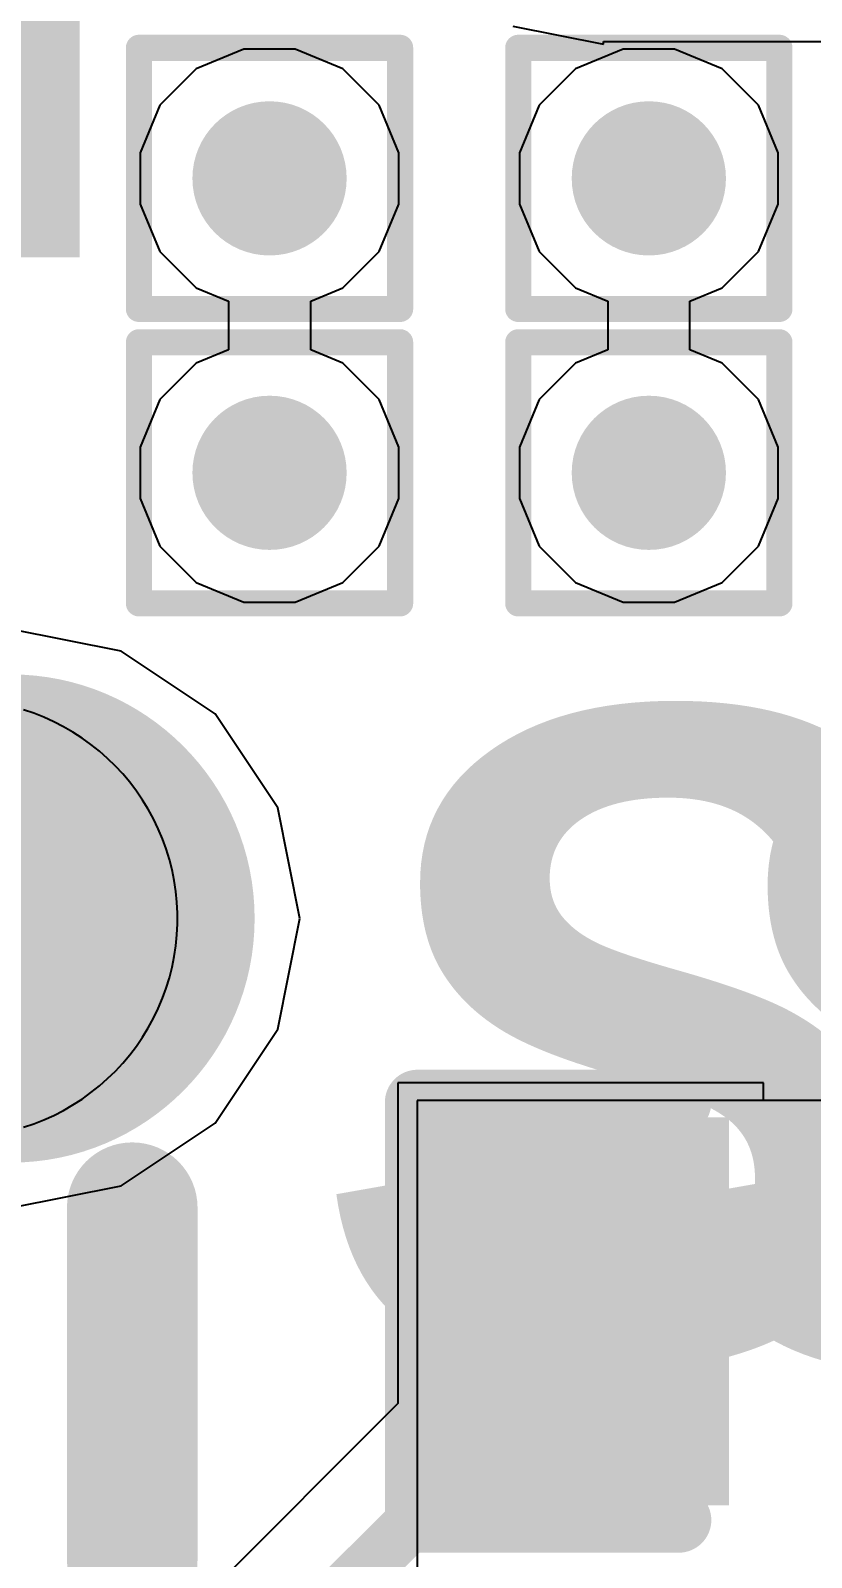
# Model space of a CAD drawing. Header units: inches. Extents: x -6 to 284, y -12 to 154.
# Drawn here: x 13.658 to 15.177, y 7.462 to 10.433 of the extents above; entities that cross this region are included whole.
import ezdxf

# ---------------------------------------------------------------- set-up
doc = ezdxf.new("R2010")
doc.units = ezdxf.units.IN
for name, color, linetype in [('Bottom Layer', 5, 'Continuous'), ('Bottom Overlay', 54, 'Continuous'), ('Bottom Paste', 16, 'Continuous'), ('Bottom Solder', 6, 'Continuous'), ('Drill Drawing', 1, 'Continuous'), ('GND-1', 16, 'Continuous'), ('GND-2', 90, 'Continuous'), ('GND-3', 216, 'Continuous'), ('GND-4', 54, 'Continuous'), ('Multi-Layer', 9, 'Continuous'), ('Pad Holes', 156, 'Continuous'), ('PWR-1', 156, 'Continuous'), ('PWR-2', 130, 'Continuous'), ('Signal L1', 76, 'Continuous'), ('Signal L2', 6, 'Continuous'), ('Top Layer', 1, 'Continuous'), ('Top Overlay', 2, 'Continuous'), ('Top Paste', 8, 'Continuous'), ('Top Solder', 216, 'Continuous'), ('Via Holes', 16, 'Continuous')]:
    doc.layers.add(name, color=color, linetype=linetype)
doc.styles.add('Arial Rounded MT Bold_Italic', font='', dxfattribs={"height": 0.2})
doc.styles.get('Arial Rounded MT Bold_Italic').set_extended_font_data('Arial Rounded MT Bold', italic=True)

# ---------------------------------------------------------------- blocks, each defined once
blk = doc.blocks.new('GT_USB_8013A_80')
at = {"layer": 'Bottom Layer'}
h = blk.add_hatch(color=5, dxfattribs=at)
edge = h.paths.add_edge_path()
edge.add_arc((-4.3501, -0.0901), 0.425, 180, 360)
edge.add_line((-3.9251, -0.0901), (-3.9251, 1.1599))
edge.add_arc((-4.3501, 1.1599), 0.425, 0, 180)
edge.add_line((-4.7751, 1.1599), (-4.7751, -0.0901))
at = {"layer": 'Bottom Solder'}
h = blk.add_hatch(color=6, dxfattribs=at)
edge = h.paths.add_edge_path()
edge.add_arc((-4.3501, -0.0901), 0.475, 180, 360)
edge.add_line((-3.8751, -0.0901), (-3.8751, 1.1599))
edge.add_arc((-4.3501, 1.1599), 0.475, 0, 180)
edge.add_line((-4.8251, 1.1599), (-4.8251, -0.0901))
at = {"layer": 'GND-1'}
h = blk.add_hatch(color=16, dxfattribs=at)
edge = h.paths.add_edge_path()
edge.add_arc((-4.3501, -0.0901), 0.425, 180, 360)
edge.add_line((-3.9251, -0.0901), (-3.9251, 1.1599))
edge.add_arc((-4.3501, 1.1599), 0.425, 0, 180)
edge.add_line((-4.7751, 1.1599), (-4.7751, -0.0901))
at = {"layer": 'GND-2'}
h = blk.add_hatch(color=90, dxfattribs=at)
edge = h.paths.add_edge_path()
edge.add_arc((-4.3501, -0.0901), 0.425, 180, 360)
edge.add_line((-3.9251, -0.0901), (-3.9251, 1.1599))
edge.add_arc((-4.3501, 1.1599), 0.425, 0, 180)
edge.add_line((-4.7751, 1.1599), (-4.7751, -0.0901))
at = {"layer": 'GND-3'}
h = blk.add_hatch(color=216, dxfattribs=at)
edge = h.paths.add_edge_path()
edge.add_arc((-4.3501, -0.0901), 0.425, 180, 360)
edge.add_line((-3.9251, -0.0901), (-3.9251, 1.1599))
edge.add_arc((-4.3501, 1.1599), 0.425, 0, 180)
edge.add_line((-4.7751, 1.1599), (-4.7751, -0.0901))
at = {"layer": 'GND-4'}
h = blk.add_hatch(color=54, dxfattribs=at)
edge = h.paths.add_edge_path()
edge.add_arc((-4.3501, -0.0901), 0.425, 180, 360)
edge.add_line((-3.9251, -0.0901), (-3.9251, 1.1599))
edge.add_arc((-4.3501, 1.1599), 0.425, 0, 180)
edge.add_line((-4.7751, 1.1599), (-4.7751, -0.0901))
at = {"layer": 'Multi-Layer'}
h = blk.add_hatch(color=9, dxfattribs=at)
edge = h.paths.add_edge_path()
edge.add_arc((-4.3501, -0.0901), 0.425, 180, 360)
edge.add_line((-3.9251, -0.0901), (-3.9251, 1.1599))
edge.add_arc((-4.3501, 1.1599), 0.425, 0, 180)
edge.add_line((-4.7751, 1.1599), (-4.7751, -0.0901))
at = {"layer": 'Pad Holes'}
h = blk.add_hatch(color=7, dxfattribs=at)
edge = h.paths.add_edge_path()
edge.add_arc((-4.3501, -0.0651), 0.25, 180, 360)
edge.add_line((-4.1001, -0.0651), (-4.1001, 1.1349))
edge.add_arc((-4.3501, 1.1349), 0.25, 0, 180)
edge.add_line((-4.6001, 1.1349), (-4.6001, -0.0651))
at = {"layer": 'PWR-1'}
h = blk.add_hatch(color=156, dxfattribs=at)
edge = h.paths.add_edge_path()
edge.add_arc((-4.3501, -0.0901), 0.425, 180, 360)
edge.add_line((-3.9251, -0.0901), (-3.9251, 1.1599))
edge.add_arc((-4.3501, 1.1599), 0.425, 0, 180)
edge.add_line((-4.7751, 1.1599), (-4.7751, -0.0901))
at = {"layer": 'PWR-2'}
h = blk.add_hatch(color=130, dxfattribs=at)
edge = h.paths.add_edge_path()
edge.add_arc((-4.3501, -0.0901), 0.425, 180, 360)
edge.add_line((-3.9251, -0.0901), (-3.9251, 1.1599))
edge.add_arc((-4.3501, 1.1599), 0.425, 0, 180)
edge.add_line((-4.7751, 1.1599), (-4.7751, -0.0901))
at = {"layer": 'Signal L1'}
h = blk.add_hatch(color=76, dxfattribs=at)
edge = h.paths.add_edge_path()
edge.add_arc((-4.3501, -0.0901), 0.425, 180, 360)
edge.add_line((-3.9251, -0.0901), (-3.9251, 1.1599))
edge.add_arc((-4.3501, 1.1599), 0.425, 0, 180)
edge.add_line((-4.7751, 1.1599), (-4.7751, -0.0901))
at = {"layer": 'Signal L2'}
h = blk.add_hatch(color=6, dxfattribs=at)
edge = h.paths.add_edge_path()
edge.add_arc((-4.3501, -0.0901), 0.425, 180, 360)
edge.add_line((-3.9251, -0.0901), (-3.9251, 1.1599))
edge.add_arc((-4.3501, 1.1599), 0.425, 0, 180)
edge.add_line((-4.7751, 1.1599), (-4.7751, -0.0901))
at = {"layer": 'Top Layer'}
h = blk.add_hatch(color=1, dxfattribs=at)
edge = h.paths.add_edge_path()
edge.add_arc((-4.3501, -0.0901), 0.425, 180, 360)
edge.add_line((-3.9251, -0.0901), (-3.9251, 1.1599))
edge.add_arc((-4.3501, 1.1599), 0.425, 0, 180)
edge.add_line((-4.7751, 1.1599), (-4.7751, -0.0901))
at = {"layer": 'Top Solder'}
h = blk.add_hatch(color=216, dxfattribs=at)
edge = h.paths.add_edge_path()
edge.add_arc((-4.3501, -0.0901), 0.475, 180, 360)
edge.add_line((-3.8751, -0.0901), (-3.8751, 1.1599))
edge.add_arc((-4.3501, 1.1599), 0.475, 0, 180)
edge.add_line((-4.8251, 1.1599), (-4.8251, -0.0901))
at = {"layer": 'Top Overlay'}
blk.add_lwpolyline([(-3.102, 1.3969, 0.254, 0.254, 0), (-3.7875, 1.3969, 0.254, 0.254, 0)], format="xyseb", dxfattribs=at)
for points in [[(-3.851, 1.3969, 0.127, 0.127, 1), (-3.724, 1.3969, 0.127, 0.127, 1)], [(-3.1655, 1.3969, 0.127, 0.127, 1), (-3.0385, 1.3969, 0.127, 0.127, 1)]]:
    blk.add_lwpolyline(points, format="xyseb", close=True, dxfattribs=at)
at = {"layer": 'Top Paste'}
for p, q in [((-4.4854, 1.4628), (-4.5053, 1.4555)), ((-4.4652, 1.4691), (-4.4854, 1.4628)), ((-4.4446, 1.4743), (-4.4652, 1.4691)), ((-4.4239, 1.4785), (-4.4446, 1.4743)), ((-4.4029, 1.4816), (-4.4239, 1.4785)), ((-4.3818, 1.4837), (-4.4029, 1.4816)), ((-4.3607, 1.4848), (-4.3818, 1.4837)), ((-4.3395, 1.4848), (-4.3607, 1.4848)), ((-4.3183, 1.4837), (-4.3395, 1.4848)), ((-4.2972, 1.4816), (-4.3183, 1.4837)), ((-4.2763, 1.4785), (-4.2972, 1.4816)), ((-4.2555, 1.4743), (-4.2763, 1.4785)), ((-4.235, 1.4691), (-4.2555, 1.4743)), ((-4.2147, 1.4628), (-4.235, 1.4691)), ((-4.1948, 1.4555), (-4.2147, 1.4628)), ((-4.5626, 1.428), (-4.5806, 1.4169)), ((-4.544, 1.4381), (-4.5626, 1.428)), ((-4.5249, 1.4473), (-4.544, 1.4381)), ((-4.5053, 1.4555), (-4.5249, 1.4473)), ((-4.1753, 1.4473), (-4.1948, 1.4555)), ((-4.1562, 1.4381), (-4.1753, 1.4473)), ((-4.1375, 1.428), (-4.1562, 1.4381)), ((-4.1195, 1.4169), (-4.1375, 1.428)), ((-4.5982, 1.405), (-4.6151, 1.3922)), ((-4.5806, 1.4169), (-4.5982, 1.405)), ((-4.102, 1.405), (-4.1195, 1.4169)), ((-4.0851, 1.3922), (-4.102, 1.405)), ((-4.6313, 1.3786), (-4.6468, 1.3642)), ((-4.6151, 1.3922), (-4.6313, 1.3786)), ((-4.0688, 1.3786), (-4.0851, 1.3922)), ((-4.0533, 1.3642), (-4.0688, 1.3786)), ((-4.6616, 1.349), (-4.6756, 1.3331)), ((-4.6468, 1.3642), (-4.6616, 1.349)), ((-4.0385, 1.349), (-4.0533, 1.3642)), ((-4.0245, 1.3331), (-4.0385, 1.349)), ((-4.6889, 1.3165), (-4.7012, 1.2993)), ((-4.6756, 1.3331), (-4.6889, 1.3165)), ((-4.0113, 1.3165), (-4.0245, 1.3331)), ((-3.9989, 1.2993), (-4.0113, 1.3165)), ((-4.7127, 1.2815), (-4.7233, 1.2632)), ((-4.7012, 1.2993), (-4.7127, 1.2815)), ((-3.9874, 1.2815), (-3.9989, 1.2993)), ((-3.9768, 1.2632), (-3.9874, 1.2815)), ((-4.7233, 1.2632), (-4.733, 1.2443)), ((-3.9671, 1.2443), (-3.9768, 1.2632)), ((-4.7417, 1.225), (-4.7495, 1.2053)), ((-4.733, 1.2443), (-4.7417, 1.225)), ((-3.9584, 1.225), (-3.9671, 1.2443)), ((-3.9507, 1.2053), (-3.9584, 1.225)), ((-4.7495, 1.2053), (-4.7562, 1.1852)), ((-3.9439, 1.1852), (-3.9507, 1.2053))]:
    blk.add_line(p, q, dxfattribs=at)
blk = doc.blocks.new('U_FL_R_SMT_1_80___92')
at = {"layer": 'Top Solder'}
blk.add_hatch(color=216, dxfattribs=at).paths.add_polyline_path([(-2.1116, 2.1758), (-0.8384, 2.1758), (-0.8384, -0.2274), (-2.1116, -0.2274)])
blk = doc.blocks.new('C___0402_B_445')
at = {"layer": 'Bottom Layer'}
for points in [[(-0.2413, 0.3175), (-0.2413, -0.3175), (-0.6985, -0.3175), (-0.6985, 0.3175)], [(0.6985, 0.3175), (0.6985, -0.3175), (0.2413, -0.3175), (0.2413, 0.3175)]]:
    blk.add_hatch(color=5, dxfattribs=at).paths.add_polyline_path(points)
at = {"layer": 'Bottom Paste'}
for points in [[(-0.2413, 0.3175), (-0.2413, -0.3175), (-0.6985, -0.3175), (-0.6985, 0.3175)], [(0.6985, 0.3175), (0.6985, -0.3175), (0.2413, -0.3175), (0.2413, 0.3175)]]:
    blk.add_hatch(color=16, dxfattribs=at).paths.add_polyline_path(points)
at = {"layer": 'Bottom Solder'}
for points in [[(-0.1813, 0.3775), (-0.1813, -0.3775), (-0.7585, -0.3775), (-0.7585, 0.3775)], [(0.7585, 0.3775), (0.7585, -0.3775), (0.1813, -0.3775), (0.1813, 0.3775)]]:
    blk.add_hatch(color=6, dxfattribs=at).paths.add_polyline_path(points)
at = {"layer": 'Bottom Overlay'}
for points in [[(-0.7874, 0.4064, 0.127, 0.127, 0), (-0.2794, 0.4064, 0.127, 0.127, 0)], [(-0.7874, -0.4064, 0.127, 0.127, 0), (-0.7874, 0.4064, 0.127, 0.127, 0)], [(0.2794, 0.4064, 0.127, 0.127, 0), (0.7874, 0.4064, 0.127, 0.127, 0)], [(0.7874, -0.4064, 0.127, 0.127, 0), (0.7874, 0.4064, 0.127, 0.127, 0)], [(-0.7874, -0.4064, 0.127, 0.127, 0), (-0.2794, -0.4064, 0.127, 0.127, 0)], [(0.2794, -0.4064, 0.127, 0.127, 0), (0.7874, -0.4064, 0.127, 0.127, 0)]]:
    blk.add_lwpolyline(points, format="xyseb", dxfattribs=at)
for points in [[(-0.8191, 0.4064, 0.0635, 0.0635, 1), (-0.7556, 0.4064, 0.0635, 0.0635, 1)], [(-0.8191, 0.4064, 0.0635, 0.0635, 1), (-0.7556, 0.4064, 0.0635, 0.0635, 1)], [(-0.3112, 0.4064, 0.0635, 0.0635, 1), (-0.2477, 0.4064, 0.0635, 0.0635, 1)], [(0.2477, 0.4064, 0.0635, 0.0635, 1), (0.3112, 0.4064, 0.0635, 0.0635, 1)], [(0.7556, 0.4064, 0.0635, 0.0635, 1), (0.8191, 0.4064, 0.0635, 0.0635, 1)], [(0.7556, 0.4064, 0.0635, 0.0635, 1), (0.8191, 0.4064, 0.0635, 0.0635, 1)], [(-0.8191, -0.4064, 0.0635, 0.0635, 1), (-0.7556, -0.4064, 0.0635, 0.0635, 1)], [(-0.8191, -0.4064, 0.0635, 0.0635, 1), (-0.7556, -0.4064, 0.0635, 0.0635, 1)], [(-0.3112, -0.4064, 0.0635, 0.0635, 1), (-0.2477, -0.4064, 0.0635, 0.0635, 1)], [(0.2477, -0.4064, 0.0635, 0.0635, 1), (0.3112, -0.4064, 0.0635, 0.0635, 1)], [(0.7556, -0.4064, 0.0635, 0.0635, 1), (0.8191, -0.4064, 0.0635, 0.0635, 1)], [(0.7556, -0.4064, 0.0635, 0.0635, 1), (0.8191, -0.4064, 0.0635, 0.0635, 1)]]:
    blk.add_lwpolyline(points, format="xyseb", close=True, dxfattribs=at)

msp = doc.modelspace()

# ---------------------------------------------------------------- hatches: boundary and pattern name
at = {"layer": 'Bottom Layer'}
h = msp.add_hatch(color=5, dxfattribs=at)
edge = h.paths.add_edge_path()
edge.add_arc((14.123, 10.1451), 0.15, 0, 360)
h = msp.add_hatch(color=5, dxfattribs=at)
edge = h.paths.add_edge_path()
edge.add_arc((14.8607, 10.1451), 0.15, 0, 360)
h = msp.add_hatch(color=5, dxfattribs=at)
edge = h.paths.add_edge_path()
edge.add_arc((14.123, 9.5722), 0.15, 0, 360)
h = msp.add_hatch(color=5, dxfattribs=at)
edge = h.paths.add_edge_path()
edge.add_arc((14.8607, 9.5722), 0.15, 0, 360)
at = {"layer": 'GND-1'}
h = msp.add_hatch(color=16, dxfattribs=at)
edge = h.paths.add_edge_path()
edge.add_arc((14.123, 10.1451), 0.15, 0, 360)
h = msp.add_hatch(color=16, dxfattribs=at)
edge = h.paths.add_edge_path()
edge.add_arc((14.8607, 10.1451), 0.15, 0, 360)
h = msp.add_hatch(color=16, dxfattribs=at)
edge = h.paths.add_edge_path()
edge.add_arc((14.123, 9.5722), 0.15, 0, 360)
h = msp.add_hatch(color=16, dxfattribs=at)
edge = h.paths.add_edge_path()
edge.add_arc((14.8607, 9.5722), 0.15, 0, 360)
at = {"layer": 'GND-2'}
h = msp.add_hatch(color=90, dxfattribs=at)
edge = h.paths.add_edge_path()
edge.add_arc((14.123, 10.1451), 0.15, 0, 360)
h = msp.add_hatch(color=90, dxfattribs=at)
edge = h.paths.add_edge_path()
edge.add_arc((14.8607, 10.1451), 0.15, 0, 360)
h = msp.add_hatch(color=90, dxfattribs=at)
edge = h.paths.add_edge_path()
edge.add_arc((14.123, 9.5722), 0.15, 0, 360)
h = msp.add_hatch(color=90, dxfattribs=at)
edge = h.paths.add_edge_path()
edge.add_arc((14.8607, 9.5722), 0.15, 0, 360)
at = {"layer": 'GND-3'}
h = msp.add_hatch(color=216, dxfattribs=at)
edge = h.paths.add_edge_path()
edge.add_arc((14.123, 10.1451), 0.15, 0, 360)
h = msp.add_hatch(color=216, dxfattribs=at)
edge = h.paths.add_edge_path()
edge.add_arc((14.8607, 10.1451), 0.15, 0, 360)
h = msp.add_hatch(color=216, dxfattribs=at)
edge = h.paths.add_edge_path()
edge.add_arc((14.123, 9.5722), 0.15, 0, 360)
h = msp.add_hatch(color=216, dxfattribs=at)
edge = h.paths.add_edge_path()
edge.add_arc((14.8607, 9.5722), 0.15, 0, 360)
at = {"layer": 'GND-4'}
h = msp.add_hatch(color=54, dxfattribs=at)
edge = h.paths.add_edge_path()
edge.add_arc((14.123, 10.1451), 0.15, 0, 360)
h = msp.add_hatch(color=54, dxfattribs=at)
edge = h.paths.add_edge_path()
edge.add_arc((14.8607, 10.1451), 0.15, 0, 360)
h = msp.add_hatch(color=54, dxfattribs=at)
edge = h.paths.add_edge_path()
edge.add_arc((14.123, 9.5722), 0.15, 0, 360)
h = msp.add_hatch(color=54, dxfattribs=at)
edge = h.paths.add_edge_path()
edge.add_arc((14.8607, 9.5722), 0.15, 0, 360)
at = {"layer": 'PWR-1'}
h = msp.add_hatch(color=156, dxfattribs=at)
edge = h.paths.add_edge_path()
edge.add_arc((14.123, 10.1451), 0.15, 0, 360)
h = msp.add_hatch(color=156, dxfattribs=at)
edge = h.paths.add_edge_path()
edge.add_arc((14.8607, 10.1451), 0.15, 0, 360)
h = msp.add_hatch(color=156, dxfattribs=at)
edge = h.paths.add_edge_path()
edge.add_arc((14.123, 9.5722), 0.15, 0, 360)
h = msp.add_hatch(color=156, dxfattribs=at)
edge = h.paths.add_edge_path()
edge.add_arc((14.8607, 9.5722), 0.15, 0, 360)
at = {"layer": 'PWR-2'}
h = msp.add_hatch(color=130, dxfattribs=at)
edge = h.paths.add_edge_path()
edge.add_arc((14.123, 10.1451), 0.15, 0, 360)
h = msp.add_hatch(color=130, dxfattribs=at)
edge = h.paths.add_edge_path()
edge.add_arc((14.8607, 10.1451), 0.15, 0, 360)
h = msp.add_hatch(color=130, dxfattribs=at)
edge = h.paths.add_edge_path()
edge.add_arc((14.123, 9.5722), 0.15, 0, 360)
h = msp.add_hatch(color=130, dxfattribs=at)
edge = h.paths.add_edge_path()
edge.add_arc((14.8607, 9.5722), 0.15, 0, 360)
at = {"layer": 'Signal L1'}
h = msp.add_hatch(color=76, dxfattribs=at)
edge = h.paths.add_edge_path()
edge.add_arc((14.123, 10.1451), 0.15, 0, 360)
h = msp.add_hatch(color=76, dxfattribs=at)
edge = h.paths.add_edge_path()
edge.add_arc((14.8607, 10.1451), 0.15, 0, 360)
h = msp.add_hatch(color=76, dxfattribs=at)
edge = h.paths.add_edge_path()
edge.add_arc((14.123, 9.5722), 0.15, 0, 360)
h = msp.add_hatch(color=76, dxfattribs=at)
edge = h.paths.add_edge_path()
edge.add_arc((14.8607, 9.5722), 0.15, 0, 360)
at = {"layer": 'Signal L2'}
h = msp.add_hatch(color=6, dxfattribs=at)
edge = h.paths.add_edge_path()
edge.add_arc((14.123, 10.1451), 0.15, 0, 360)
h = msp.add_hatch(color=6, dxfattribs=at)
edge = h.paths.add_edge_path()
edge.add_arc((14.8607, 10.1451), 0.15, 0, 360)
h = msp.add_hatch(color=6, dxfattribs=at)
edge = h.paths.add_edge_path()
edge.add_arc((14.123, 9.5722), 0.15, 0, 360)
h = msp.add_hatch(color=6, dxfattribs=at)
edge = h.paths.add_edge_path()
edge.add_arc((14.8607, 9.5722), 0.15, 0, 360)
at = {"layer": 'Top Layer'}
h = msp.add_hatch(color=1, dxfattribs=at)
edge = h.paths.add_edge_path()
edge.add_arc((14.123, 10.1451), 0.15, 0, 360)
h = msp.add_hatch(color=1, dxfattribs=at)
edge = h.paths.add_edge_path()
edge.add_arc((14.8607, 10.1451), 0.15, 0, 360)
h = msp.add_hatch(color=1, dxfattribs=at)
edge = h.paths.add_edge_path()
edge.add_arc((14.123, 9.5722), 0.15, 0, 360)
h = msp.add_hatch(color=1, dxfattribs=at)
edge = h.paths.add_edge_path()
edge.add_arc((14.8607, 9.5722), 0.15, 0, 360)
at = {"layer": 'Top Overlay'}
msp.add_hatch(color=2, dxfattribs=at).paths.add_polyline_path([(14.7678, 7.9734), (15.006, 7.9734), (15.006, 8.0785), (14.7678, 8.0785)])
at = {"layer": 'Via Holes'}
h = msp.add_hatch(color=7, dxfattribs=at)
edge = h.paths.add_edge_path()
edge.add_arc((14.123, 10.1451), 0.075, 0, 360)
h = msp.add_hatch(color=7, dxfattribs=at)
edge = h.paths.add_edge_path()
edge.add_arc((14.8607, 10.1451), 0.075, 0, 360)
h = msp.add_hatch(color=7, dxfattribs=at)
edge = h.paths.add_edge_path()
edge.add_arc((14.123, 9.5722), 0.075, 0, 360)
h = msp.add_hatch(color=7, dxfattribs=at)
edge = h.paths.add_edge_path()
edge.add_arc((14.8607, 9.5722), 0.075, 0, 360)

# ---------------------------------------------------------------- linework, layer by layer
at = {"layer": 'Bottom Layer'}
for p, q in [((15.0839, 8.3854), (14.3727, 8.3854)), ((14.3727, 8.3854), (14.3727, 7.7613)), ((15.0839, 8.3512), (15.0839, 8.3854)), ((14.4101, 8.3512), (14.4101, 5.8576)), ((17.8353, 8.3512), (14.4101, 8.3512)), ((15.3125, 8.3512), (15.0839, 8.3512)), ((14.3727, 7.7613), (13.7985, 7.1871))]:
    msp.add_line(p, q, dxfattribs=at)
for points in [[(14.7283, 7.852, 0.1041, 0.1041, 0), (14.7283, 7.9409, 0.1041, 0.1041, 0)], [(14.5518, 7.6754, 0.1041, 0.1041, 0), (14.7283, 7.852, 0.1041, 0.1041, 0)], [(14.1429, 7.2733, 0.1041, 0.1041, 0), (14.5451, 7.6754, 0.1041, 0.1041, 0)], [(14.5451, 7.6754, 0.1041, 0.1041, 0), (14.5518, 7.6754, 0.1041, 0.1041, 0)]]:
    msp.add_lwpolyline(points, format="xyseb", dxfattribs=at)
for points in [[(14.7023, 7.9409, 0.0521, 0.0521, 1), (14.7544, 7.9409, 0.0521, 0.0521, 1)], [(14.7023, 7.852, 0.0521, 0.0521, 1), (14.7544, 7.852, 0.0521, 0.0521, 1)], [(14.7023, 7.852, 0.0521, 0.0521, 1), (14.7544, 7.852, 0.0521, 0.0521, 1)], [(14.5191, 7.6754, 0.0521, 0.0521, 1), (14.5712, 7.6754, 0.0521, 0.0521, 1)], [(14.5191, 7.6754, 0.0521, 0.0521, 1), (14.5712, 7.6754, 0.0521, 0.0521, 1)], [(14.5258, 7.6754, 0.0521, 0.0521, 1), (14.5778, 7.6754, 0.0521, 0.0521, 1)], [(14.5258, 7.6754, 0.0521, 0.0521, 1), (14.5778, 7.6754, 0.0521, 0.0521, 1)]]:
    msp.add_lwpolyline(points, format="xyseb", close=True, dxfattribs=at)
at = {"layer": 'Drill Drawing'}
for points in [[(13.869, 10.3991, 0.0508, 0.0508, 0), (14.377, 10.3991, 0.0508, 0.0508, 0)], [(13.869, 9.8911, 0.0508, 0.0508, 0), (13.869, 10.3991, 0.0508, 0.0508, 0)], [(14.377, 9.8911, 0.0508, 0.0508, 0), (14.377, 10.3991, 0.0508, 0.0508, 0)], [(14.6067, 10.3991, 0.0508, 0.0508, 0), (15.1147, 10.3991, 0.0508, 0.0508, 0)], [(14.6067, 9.8911, 0.0508, 0.0508, 0), (14.6067, 10.3991, 0.0508, 0.0508, 0)], [(15.1147, 9.8911, 0.0508, 0.0508, 0), (15.1147, 10.3991, 0.0508, 0.0508, 0)], [(13.869, 9.8911, 0.0508, 0.0508, 0), (14.377, 9.8911, 0.0508, 0.0508, 0)], [(14.6067, 9.8911, 0.0508, 0.0508, 0), (15.1147, 9.8911, 0.0508, 0.0508, 0)], [(13.869, 9.8262, 0.0508, 0.0508, 0), (14.377, 9.8262, 0.0508, 0.0508, 0)], [(13.869, 9.3182, 0.0508, 0.0508, 0), (13.869, 9.8262, 0.0508, 0.0508, 0)], [(14.377, 9.3182, 0.0508, 0.0508, 0), (14.377, 9.8262, 0.0508, 0.0508, 0)], [(14.6067, 9.8262, 0.0508, 0.0508, 0), (15.1147, 9.8262, 0.0508, 0.0508, 0)], [(14.6067, 9.3182, 0.0508, 0.0508, 0), (14.6067, 9.8262, 0.0508, 0.0508, 0)], [(15.1147, 9.3182, 0.0508, 0.0508, 0), (15.1147, 9.8262, 0.0508, 0.0508, 0)], [(13.869, 9.3182, 0.0508, 0.0508, 0), (14.377, 9.3182, 0.0508, 0.0508, 0)], [(14.6067, 9.3182, 0.0508, 0.0508, 0), (15.1147, 9.3182, 0.0508, 0.0508, 0)]]:
    msp.add_lwpolyline(points, format="xyseb", dxfattribs=at)
for points in [[(13.8563, 10.3991, 0.0254, 0.0254, 1), (13.8817, 10.3991, 0.0254, 0.0254, 1)], [(13.8563, 10.3991, 0.0254, 0.0254, 1), (13.8817, 10.3991, 0.0254, 0.0254, 1)], [(14.3643, 10.3991, 0.0254, 0.0254, 1), (14.3897, 10.3991, 0.0254, 0.0254, 1)], [(14.3643, 10.3991, 0.0254, 0.0254, 1), (14.3897, 10.3991, 0.0254, 0.0254, 1)], [(14.594, 10.3991, 0.0254, 0.0254, 1), (14.6194, 10.3991, 0.0254, 0.0254, 1)], [(14.594, 10.3991, 0.0254, 0.0254, 1), (14.6194, 10.3991, 0.0254, 0.0254, 1)], [(15.102, 10.3991, 0.0254, 0.0254, 1), (15.1274, 10.3991, 0.0254, 0.0254, 1)], [(15.102, 10.3991, 0.0254, 0.0254, 1), (15.1274, 10.3991, 0.0254, 0.0254, 1)], [(13.8563, 9.8911, 0.0254, 0.0254, 1), (13.8817, 9.8911, 0.0254, 0.0254, 1)], [(13.8563, 9.8911, 0.0254, 0.0254, 1), (13.8817, 9.8911, 0.0254, 0.0254, 1)], [(14.3643, 9.8911, 0.0254, 0.0254, 1), (14.3897, 9.8911, 0.0254, 0.0254, 1)], [(14.3643, 9.8911, 0.0254, 0.0254, 1), (14.3897, 9.8911, 0.0254, 0.0254, 1)], [(14.594, 9.8911, 0.0254, 0.0254, 1), (14.6194, 9.8911, 0.0254, 0.0254, 1)], [(14.594, 9.8911, 0.0254, 0.0254, 1), (14.6194, 9.8911, 0.0254, 0.0254, 1)], [(15.102, 9.8911, 0.0254, 0.0254, 1), (15.1274, 9.8911, 0.0254, 0.0254, 1)], [(15.102, 9.8911, 0.0254, 0.0254, 1), (15.1274, 9.8911, 0.0254, 0.0254, 1)], [(13.8563, 9.8262, 0.0254, 0.0254, 1), (13.8817, 9.8262, 0.0254, 0.0254, 1)], [(13.8563, 9.8262, 0.0254, 0.0254, 1), (13.8817, 9.8262, 0.0254, 0.0254, 1)], [(14.3643, 9.8262, 0.0254, 0.0254, 1), (14.3897, 9.8262, 0.0254, 0.0254, 1)], [(14.3643, 9.8262, 0.0254, 0.0254, 1), (14.3897, 9.8262, 0.0254, 0.0254, 1)], [(14.594, 9.8262, 0.0254, 0.0254, 1), (14.6194, 9.8262, 0.0254, 0.0254, 1)], [(14.594, 9.8262, 0.0254, 0.0254, 1), (14.6194, 9.8262, 0.0254, 0.0254, 1)], [(15.102, 9.8262, 0.0254, 0.0254, 1), (15.1274, 9.8262, 0.0254, 0.0254, 1)], [(15.102, 9.8262, 0.0254, 0.0254, 1), (15.1274, 9.8262, 0.0254, 0.0254, 1)], [(13.8563, 9.3182, 0.0254, 0.0254, 1), (13.8817, 9.3182, 0.0254, 0.0254, 1)], [(13.8563, 9.3182, 0.0254, 0.0254, 1), (13.8817, 9.3182, 0.0254, 0.0254, 1)], [(14.3643, 9.3182, 0.0254, 0.0254, 1), (14.3897, 9.3182, 0.0254, 0.0254, 1)], [(14.3643, 9.3182, 0.0254, 0.0254, 1), (14.3897, 9.3182, 0.0254, 0.0254, 1)], [(14.594, 9.3182, 0.0254, 0.0254, 1), (14.6194, 9.3182, 0.0254, 0.0254, 1)], [(14.594, 9.3182, 0.0254, 0.0254, 1), (14.6194, 9.3182, 0.0254, 0.0254, 1)], [(15.102, 9.3182, 0.0254, 0.0254, 1), (15.1274, 9.3182, 0.0254, 0.0254, 1)], [(15.102, 9.3182, 0.0254, 0.0254, 1), (15.1274, 9.3182, 0.0254, 0.0254, 1)]]:
    msp.add_lwpolyline(points, format="xyseb", close=True, dxfattribs=at)
at = {"layer": 'PWR-1'}
for p, q in [((14.073, 10.3967), (13.9805, 10.3584)), ((14.173, 10.3967), (14.073, 10.3967)), ((14.2655, 10.3584), (14.173, 10.3967)), ((14.8107, 10.3967), (14.7182, 10.3584)), ((14.9107, 10.3967), (14.8107, 10.3967)), ((15.0032, 10.3584), (14.9107, 10.3967)), ((13.9805, 10.3584), (13.9097, 10.2876)), ((14.3363, 10.2876), (14.2655, 10.3584)), ((14.7182, 10.3584), (14.6474, 10.2876)), ((15.074, 10.2876), (15.0032, 10.3584)), ((13.9097, 10.2876), (13.8714, 10.1951)), ((14.3746, 10.1951), (14.3363, 10.2876)), ((14.6474, 10.2876), (14.6091, 10.1951)), ((15.1123, 10.1951), (15.074, 10.2876)), ((13.8714, 10.1951), (13.8714, 10.095)), ((14.3746, 10.095), (14.3746, 10.1951)), ((14.6091, 10.1951), (14.6091, 10.095)), ((15.1123, 10.095), (15.1123, 10.1951)), ((13.8714, 10.095), (13.9097, 10.0026)), ((14.3363, 10.0026), (14.3746, 10.095)), ((14.6091, 10.095), (14.6474, 10.0026)), ((15.074, 10.0026), (15.1123, 10.095)), ((13.9097, 10.0026), (13.9805, 9.9318)), ((14.2655, 9.9318), (14.3363, 10.0026)), ((14.6474, 10.0026), (14.7182, 9.9318)), ((15.0032, 9.9318), (15.074, 10.0026)), ((13.9805, 9.9318), (14.043, 9.9059)), ((14.203, 9.9059), (14.2655, 9.9318)), ((14.7182, 9.9318), (14.7807, 9.9059)), ((14.9407, 9.9059), (15.0032, 9.9318)), ((14.043, 9.9059), (14.043, 9.8113)), ((14.203, 9.8113), (14.203, 9.9059)), ((14.7807, 9.9059), (14.7807, 9.8113)), ((14.9407, 9.8113), (14.9407, 9.9059)), ((14.043, 9.8113), (13.9805, 9.7855)), ((14.2655, 9.7855), (14.203, 9.8113)), ((14.7807, 9.8113), (14.7182, 9.7855)), ((15.0032, 9.7855), (14.9407, 9.8113)), ((13.9805, 9.7855), (13.9097, 9.7147)), ((14.3363, 9.7147), (14.2655, 9.7855)), ((14.7182, 9.7855), (14.6474, 9.7147)), ((15.074, 9.7147), (15.0032, 9.7855)), ((13.9097, 9.7147), (13.8714, 9.6222)), ((14.3746, 9.6222), (14.3363, 9.7147)), ((14.6474, 9.7147), (14.6091, 9.6222)), ((15.1123, 9.6222), (15.074, 9.7147)), ((13.8714, 9.6222), (13.8714, 9.5221)), ((14.3746, 9.5221), (14.3746, 9.6222)), ((14.6091, 9.6222), (14.6091, 9.5221)), ((15.1123, 9.5221), (15.1123, 9.6222)), ((13.8714, 9.5221), (13.9097, 9.4296)), ((14.3363, 9.4296), (14.3746, 9.5221)), ((14.6091, 9.5221), (14.6474, 9.4296)), ((15.074, 9.4296), (15.1123, 9.5221)), ((13.9097, 9.4296), (13.9805, 9.3589)), ((14.2655, 9.3589), (14.3363, 9.4296)), ((14.6474, 9.4296), (14.7182, 9.3589)), ((15.0032, 9.3589), (15.074, 9.4296)), ((13.9805, 9.3589), (14.073, 9.3206)), ((14.173, 9.3206), (14.2655, 9.3589)), ((14.7182, 9.3589), (14.8107, 9.3206)), ((14.9107, 9.3206), (15.0032, 9.3589)), ((14.073, 9.3206), (14.173, 9.3206)), ((14.8107, 9.3206), (14.9107, 9.3206)), ((13.8344, 9.225), (13.619, 9.2678)), ((14.017, 9.103), (13.8344, 9.225)), ((14.139, 8.9204), (14.017, 9.103)), ((14.1818, 8.705), (14.139, 8.9204)), ((14.139, 8.4896), (14.1818, 8.705)), ((14.017, 8.307), (14.139, 8.4896)), ((13.8344, 8.185), (14.017, 8.307)), ((13.619, 8.1422), (13.8344, 8.185))]:
    msp.add_line(p, q, dxfattribs=at)
at = {"layer": 'PWR-2'}
for p, q in [((14.073, 10.3967), (13.9805, 10.3584)), ((14.173, 10.3967), (14.073, 10.3967)), ((14.2655, 10.3584), (14.173, 10.3967)), ((14.8107, 10.3967), (14.7182, 10.3584)), ((14.9107, 10.3967), (14.8107, 10.3967)), ((15.0032, 10.3584), (14.9107, 10.3967)), ((13.9805, 10.3584), (13.9097, 10.2876)), ((14.3363, 10.2876), (14.2655, 10.3584)), ((14.7182, 10.3584), (14.6474, 10.2876)), ((15.074, 10.2876), (15.0032, 10.3584)), ((13.9097, 10.2876), (13.8714, 10.1951)), ((14.3746, 10.1951), (14.3363, 10.2876)), ((14.6474, 10.2876), (14.6091, 10.1951)), ((15.1123, 10.1951), (15.074, 10.2876)), ((13.8714, 10.1951), (13.8714, 10.095)), ((14.3746, 10.095), (14.3746, 10.1951)), ((14.6091, 10.1951), (14.6091, 10.095)), ((15.1123, 10.095), (15.1123, 10.1951)), ((13.8714, 10.095), (13.9097, 10.0026)), ((14.3363, 10.0026), (14.3746, 10.095)), ((14.6091, 10.095), (14.6474, 10.0026)), ((15.074, 10.0026), (15.1123, 10.095)), ((13.9097, 10.0026), (13.9805, 9.9318)), ((14.2655, 9.9318), (14.3363, 10.0026)), ((14.6474, 10.0026), (14.7182, 9.9318)), ((15.0032, 9.9318), (15.074, 10.0026)), ((13.9805, 9.9318), (14.043, 9.9059)), ((14.203, 9.9059), (14.2655, 9.9318)), ((14.7182, 9.9318), (14.7807, 9.9059)), ((14.9407, 9.9059), (15.0032, 9.9318)), ((14.043, 9.9059), (14.043, 9.8113)), ((14.203, 9.8113), (14.203, 9.9059)), ((14.7807, 9.9059), (14.7807, 9.8113)), ((14.9407, 9.8113), (14.9407, 9.9059)), ((14.043, 9.8113), (13.9805, 9.7855)), ((14.2655, 9.7855), (14.203, 9.8113)), ((14.7807, 9.8113), (14.7182, 9.7855)), ((15.0032, 9.7855), (14.9407, 9.8113)), ((13.9805, 9.7855), (13.9097, 9.7147)), ((14.3363, 9.7147), (14.2655, 9.7855)), ((14.7182, 9.7855), (14.6474, 9.7147)), ((15.074, 9.7147), (15.0032, 9.7855)), ((13.9097, 9.7147), (13.8714, 9.6222)), ((14.3746, 9.6222), (14.3363, 9.7147)), ((14.6474, 9.7147), (14.6091, 9.6222)), ((15.1123, 9.6222), (15.074, 9.7147)), ((13.8714, 9.6222), (13.8714, 9.5221)), ((14.3746, 9.5221), (14.3746, 9.6222)), ((14.6091, 9.6222), (14.6091, 9.5221)), ((15.1123, 9.5221), (15.1123, 9.6222)), ((13.8714, 9.5221), (13.9097, 9.4296)), ((14.3363, 9.4296), (14.3746, 9.5221)), ((14.6091, 9.5221), (14.6474, 9.4296)), ((15.074, 9.4296), (15.1123, 9.5221)), ((13.9097, 9.4296), (13.9805, 9.3589)), ((14.2655, 9.3589), (14.3363, 9.4296)), ((14.6474, 9.4296), (14.7182, 9.3589)), ((15.0032, 9.3589), (15.074, 9.4296)), ((13.9805, 9.3589), (14.073, 9.3206)), ((14.173, 9.3206), (14.2655, 9.3589)), ((14.7182, 9.3589), (14.8107, 9.3206)), ((14.9107, 9.3206), (15.0032, 9.3589)), ((14.073, 9.3206), (14.173, 9.3206)), ((14.8107, 9.3206), (14.9107, 9.3206)), ((13.8344, 9.225), (13.619, 9.2678)), ((14.017, 9.103), (13.8344, 9.225)), ((14.139, 8.9204), (14.017, 9.103)), ((14.1818, 8.705), (14.139, 8.9204)), ((14.139, 8.4896), (14.1818, 8.705)), ((14.017, 8.307), (14.139, 8.4896)), ((13.8344, 8.185), (14.017, 8.307)), ((13.619, 8.1422), (13.8344, 8.185))]:
    msp.add_line(p, q, dxfattribs=at)
at = {"layer": 'Top Layer'}
for p, q in [((14.596, 10.441), (14.7725, 10.4059)), ((14.7725, 10.4059), (14.7725, 10.4112)), ((14.7725, 10.4112), (15.6563, 10.4112))]:
    msp.add_line(p, q, dxfattribs=at)

# ---------------------------------------------------------------- block references
for name, p, rotation in [('U_FL_R_SMT_1_80___92', (13.5263, 12.1031), 90), ('GT_USB_8013A_80', (12.4591, 4.3549), 270)]:
    msp.add_blockref(name, p, dxfattribs=dict(rotation=rotation))
msp.add_blockref('C___0402_B_445', (15.1982, 7.9409))

# ---------------------------------------------------------------- texts
at = {"layer": 'Top Overlay', "style": 'Arial Rounded MT Bold_Italic'}
for p in [(14.2313, 7.8396), (14.9072, 7.8351)]:
    msp.add_text('S', height=1.27, dxfattribs=at).set_placement(p)

doc.saveas('drawing.dxf')
